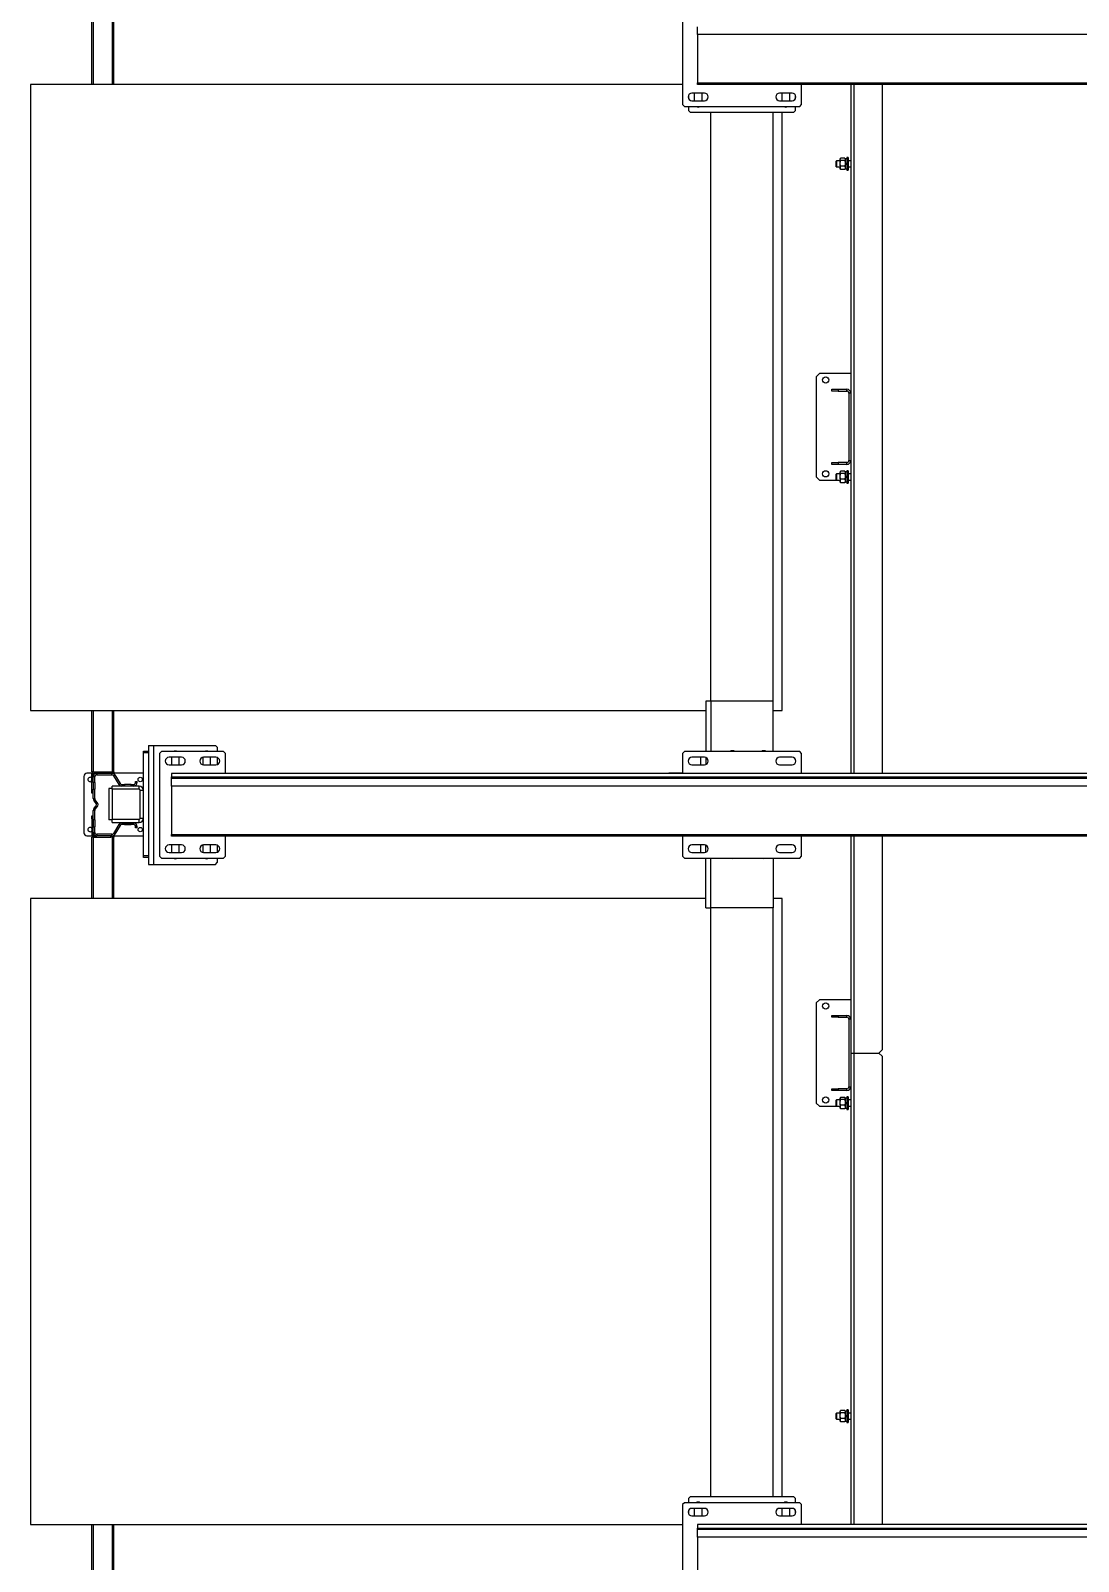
# Model space of a CAD drawing. Header units: millimetres. Extents: x 6622 to 532820, y 3370 to 359312.
# Drawn here: x 461300 to 462973, y 300081 to 302526 of the extents above; entities that cross this region are included whole.
import ezdxf

# ---------------------------------------------------------------- set-up
doc = ezdxf.new("R2010")
doc.units = ezdxf.units.MM

# ---------------------------------------------------------------- blocks, each defined once
blk = doc.blocks.new('A$C6F3A12F4')
at = {"color": 2, "linetype": 'Continuous', "lineweight": 25}
for p, q in [((13285.7, 3475), (13285.7, 225)), ((13291.1, 225), (13291.1, 3475)), ((13293.7, 3475), (13293.7, 225)), ((13305.7, 3475), (13305.7, 225)), ((13383.1, 225), (13383.1, 3475)), ((13385.7, 3475), (13385.7, 225)), ((12105.2, 2635), (12105.2, 1065)), ((12182.6, 1065), (12182.6, 2635)), ((12185.2, 2635), (12185.2, 1065)), ((14485.2, 2635), (14485.2, 1065)), ((14490.6, 1065), (14490.6, 2635)), ((14493.2, 2635), (14493.2, 1065)), ((14505.2, 2635), (14505.2, 1065)), ((12185.2, 1359.5), (13285.7, 1359.5)), ((13385.7, 1359.5), (13727, 1359.5)), ((13732, 1354.5), (13727, 1359.5)), ((13737, 1359.5), (13732, 1354.5)), ((13732, 1314.5), (13732, 1354.5)), ((13737, 1359.5), (14485.2, 1359.5)), ((12185.2, 1314.5), (13285.7, 1314.5)), ((12185.2, 1309.5), (12678, 1309.5)), ((12302, 1305.5), (12302, 1303.5)), ((12302, 1305.5), (12322, 1305.5)), ((12302, 1303.5), (12322, 1303.5)), ((12302.8, 1300), (12302.8, 1293.4)), ((12304.4, 1300.9), (12303.3, 1300.3)), ((12303.9, 1303.5), (12303.9, 1300.9)), ((12312, 1300.9), (12303.9, 1300.9)), ((12306.4, 1300), (12306.4, 1293.4)), ((12307, 1309.5), (12307, 1305.5)), ((12312, 1300.9), (12313.5, 1300.9)), ((12320, 1300.9), (12313.5, 1300.9)), ((12315.5, 1300), (12315.5, 1293.4)), ((12317, 1305.5), (12317, 1309.5)), ((12320.7, 1300.3), (12319.6, 1300.9)), ((12320, 1300.9), (12320, 1303.5)), ((12321.2, 1300), (12321.2, 1293.4)), ((12322, 1303.5), (12322, 1305.5)), ((12647, 1309.5), (12647, 1259.5)), ((12675, 1303.5), (12672, 1303.5)), ((12672, 1289.5), (12672, 1303.5)), ((12675, 1289.5), (12675, 1303.5)), ((12678, 1309.5), (12678, 1306.5)), ((12678, 1309.5), (12786, 1309.5)), ((12678, 1306.5), (12786, 1306.5)), ((12786, 1309.5), (13285.7, 1309.5)), ((12786, 1306.5), (12786, 1309.5)), ((12792, 1303.5), (12789, 1303.5)), ((12789, 1303.5), (12789, 1289.5)), ((12792, 1303.5), (12792, 1289.5)), ((12802, 1305.5), (12802, 1303.5)), ((12802, 1305.5), (12822, 1305.5)), ((12802, 1303.5), (12822, 1303.5)), ((12802.8, 1300), (12802.8, 1293.4)), ((12804.4, 1300.9), (12803.3, 1300.3)), ((12803.9, 1303.5), (12803.9, 1300.9)), ((12812, 1300.9), (12803.9, 1300.9)), ((12806.4, 1300), (12806.4, 1293.4)), ((12807, 1309.5), (12807, 1305.5)), ((12812, 1300.9), (12813.5, 1300.9)), ((12820, 1300.9), (12813.5, 1300.9)), ((12815.5, 1300), (12815.5, 1293.4)), ((12817, 1305.5), (12817, 1309.5)), ((12820.7, 1300.3), (12819.6, 1300.9)), ((12820, 1300.9), (12820, 1303.5)), ((12821.2, 1300), (12821.2, 1293.4)), ((12822, 1303.5), (12822, 1305.5)), ((13385.7, 1314.5), (14485.2, 1314.5)), ((13385.7, 1309.5), (13678, 1309.5)), ((13647, 1309.5), (13647, 1259.5)), ((13675, 1303.5), (13672, 1303.5)), ((13672, 1289.5), (13672, 1303.5)), ((13675, 1289.5), (13675, 1303.5)), ((13678, 1309.5), (13678, 1306.5)), ((13678, 1309.5), (13786, 1309.5)), ((13678, 1306.5), (13786, 1306.5)), ((13732, 1309.5), (13732, 1314.5)), ((13786, 1309.5), (14485.2, 1309.5)), ((13786, 1306.5), (13786, 1309.5)), ((13792, 1303.5), (13789, 1303.5)), ((13789, 1303.5), (13789, 1289.5)), ((13792, 1303.5), (13792, 1289.5)), ((13802, 1305.5), (13802, 1303.5)), ((13802, 1305.5), (13822, 1305.5)), ((13802, 1303.5), (13822, 1303.5)), ((13802.8, 1300), (13802.8, 1293.4)), ((13804.4, 1300.9), (13803.3, 1300.3)), ((13803.9, 1303.5), (13803.9, 1300.9)), ((13812, 1300.9), (13803.9, 1300.9)), ((13806.4, 1300), (13806.4, 1293.4)), ((13807, 1309.5), (13807, 1305.5)), ((13812, 1300.9), (13813.5, 1300.9)), ((13820, 1300.9), (13813.5, 1300.9)), ((13815.5, 1300), (13815.5, 1293.4)), ((13817, 1305.5), (13817, 1309.5)), ((13820.7, 1300.3), (13819.6, 1300.9)), ((13820, 1300.9), (13820, 1303.5)), ((13821.2, 1300), (13821.2, 1293.4)), ((13822, 1303.5), (13822, 1305.5)), ((14302, 1305.5), (14302, 1303.5)), ((14302, 1305.5), (14322, 1305.5)), ((14302, 1303.5), (14322, 1303.5)), ((14302.8, 1300), (14302.8, 1293.4)), ((14304.4, 1300.9), (14303.3, 1300.3)), ((14303.9, 1303.5), (14303.9, 1300.9)), ((14312, 1300.9), (14303.9, 1300.9)), ((14306.4, 1300), (14306.4, 1293.4)), ((14307, 1309.5), (14307, 1305.5)), ((14312, 1300.9), (14313.5, 1300.9)), ((14320, 1300.9), (14313.5, 1300.9)), ((14315.5, 1300), (14315.5, 1293.4)), ((14317, 1305.5), (14317, 1309.5)), ((14320.7, 1300.3), (14319.6, 1300.9)), ((14320, 1300.9), (14320, 1303.5)), ((14321.2, 1300), (14321.2, 1293.4)), ((14322, 1303.5), (14322, 1305.5)), ((12303.3, 1293.1), (12304.4, 1292.5)), ((12314.9, 1292.5), (12304.4, 1292.5)), ((12307, 1292.5), (12307, 1287)), ((12307, 1287), (12307.5, 1286.5)), ((12307, 1287), (12317, 1287)), ((12316.5, 1286.5), (12307.5, 1286.5)), ((12314.9, 1292.5), (12319.6, 1292.5)), ((12316.5, 1286.5), (12317, 1287)), ((12317, 1287), (12317, 1292.5)), ((12319.6, 1292.5), (12320.7, 1293.1)), ((12672, 1289.5), (12675, 1289.5)), ((12672, 1279.5), (12672, 1289.5)), ((12675, 1279.5), (12672, 1279.5)), ((12675, 1289.5), (12675, 1279.5)), ((12789, 1289.5), (12792, 1289.5)), ((12789, 1279.5), (12789, 1289.5)), ((12792, 1279.5), (12789, 1279.5)), ((12792, 1289.5), (12792, 1279.5)), ((12803.3, 1293.1), (12804.4, 1292.5)), ((12814.9, 1292.5), (12804.4, 1292.5)), ((12807, 1292.5), (12807, 1287)), ((12807, 1287), (12807.5, 1286.5)), ((12807, 1287), (12817, 1287)), ((12816.5, 1286.5), (12807.5, 1286.5)), ((12814.9, 1292.5), (12819.6, 1292.5)), ((12816.5, 1286.5), (12817, 1287)), ((12817, 1287), (12817, 1292.5)), ((12817, 1259.5), (12817, 1287)), ((12819.6, 1292.5), (12820.7, 1293.1)), ((13672, 1289.5), (13675, 1289.5)), ((13672, 1279.5), (13672, 1289.5)), ((13675, 1279.5), (13672, 1279.5)), ((13675, 1289.5), (13675, 1279.5)), ((13789, 1289.5), (13792, 1289.5)), ((13789, 1279.5), (13789, 1289.5)), ((13792, 1279.5), (13789, 1279.5)), ((13792, 1289.5), (13792, 1279.5)), ((13803.3, 1293.1), (13804.4, 1292.5)), ((13814.9, 1292.5), (13804.4, 1292.5)), ((13807, 1292.5), (13807, 1287)), ((13807, 1287), (13807.5, 1286.5)), ((13807, 1287), (13817, 1287)), ((13816.5, 1286.5), (13807.5, 1286.5)), ((13814.9, 1292.5), (13819.6, 1292.5)), ((13816.5, 1286.5), (13817, 1287)), ((13817, 1287), (13817, 1292.5)), ((13817, 1259.5), (13817, 1287)), ((13819.6, 1292.5), (13820.7, 1293.1)), ((14303.3, 1293.1), (14304.4, 1292.5)), ((14314.9, 1292.5), (14304.4, 1292.5)), ((14307, 1292.5), (14307, 1287)), ((14307, 1287), (14307.5, 1286.5)), ((14307, 1287), (14317, 1287)), ((14316.5, 1286.5), (14307.5, 1286.5)), ((14314.9, 1292.5), (14319.6, 1292.5)), ((14316.5, 1286.5), (14317, 1287)), ((14317, 1287), (14317, 1292.5)), ((14319.6, 1292.5), (14320.7, 1293.1)), ((12647, 1259.5), (12652, 1254.5)), ((12652, 1254.5), (12812, 1254.5)), ((12812, 1254.5), (12817, 1259.5)), ((13647, 1259.5), (13652, 1254.5)), ((13652, 1254.5), (13812, 1254.5)), ((13812, 1254.5), (13817, 1259.5)), ((12217.2, 1231), (12185.2, 1231)), ((12220.2, 1228), (12217.2, 1231)), ((12220.2, 1044), (12220.2, 1228)), ((13253.7, 1231), (13250.7, 1228)), ((13250.7, 1228), (13250.7, 1044)), ((13285.7, 1231), (13253.7, 1231)), ((13417.7, 1231), (13385.7, 1231)), ((13420.7, 1228), (13417.7, 1231)), ((13420.7, 1044), (13420.7, 1228)), ((14453.2, 1231), (14450.2, 1228)), ((14450.2, 1228), (14450.2, 1044)), ((14485.2, 1231), (14453.2, 1231)), ((12199.2, 1216), (12199.2, 1196)), ((12199.2, 1211.9), (12211.2, 1211.9)), ((12211.2, 1200), (12199.2, 1200)), ((12211.2, 1199.9), (12199.2, 1199.9)), ((12201.7, 1220.9), (12208.7, 1220.9)), ((12211.2, 1196), (12211.2, 1216)), ((12220.2, 1220.9), (12227.2, 1220.9)), ((12230.2, 1217.9), (12227.2, 1220.9)), ((12230.2, 1217.9), (12230.2, 1053.9)), ((13185.2, 1200), (12230.2, 1200)), ((13185.2, 1185.9), (13185.2, 1200)), ((13259.7, 1216), (13259.7, 1196)), ((13271.7, 1196), (13271.7, 1216)), ((13399.7, 1216), (13399.7, 1196)), ((13411.7, 1196), (13411.7, 1216)), ((13485.2, 1200), (13485.2, 1185.9)), ((14440.2, 1200), (13485.2, 1200)), ((14443.2, 1220.9), (14440.2, 1217.9)), ((14440.2, 1053.9), (14440.2, 1217.9)), ((14443.2, 1220.9), (14450.2, 1220.9)), ((14459.2, 1216), (14459.2, 1196)), ((14459.2, 1211.9), (14471.2, 1211.9)), ((14471.2, 1200), (14459.2, 1200)), ((14471.2, 1199.9), (14459.2, 1199.9)), ((14461.7, 1220.9), (14468.7, 1220.9)), ((14471.2, 1196), (14471.2, 1216)), ((13170.2, 1185.9), (12230.2, 1185.9)), ((13170.2, 1185.9), (13170.2, 1085.9)), ((13250.7, 1185.9), (13170.2, 1185.9)), ((13420.7, 1185.9), (13500.2, 1185.9)), ((13500.2, 1185.9), (13500.2, 1085.9)), ((14440.2, 1185.9), (13500.2, 1185.9)), ((12199.2, 1076), (12199.2, 1056)), ((12211.2, 1056), (12211.2, 1076)), ((13170.2, 1085.9), (12230.2, 1085.9)), ((13170.2, 1085.9), (13250.7, 1085.9)), ((13170.2, 1085.9), (13170.2, 1077.9)), ((13170.2, 1077.9), (13250.7, 1077.9)), ((13185.2, 0), (13185.2, 1077.9)), ((13249.7, 1069.9), (13249.7, 1077.9)), ((13259.7, 1076), (13259.7, 1056)), ((13260, 1077.9), (13271.4, 1077.9)), ((13271.7, 1056), (13271.7, 1076)), ((13399.7, 1076), (13399.7, 1056)), ((13411.4, 1077.9), (13400, 1077.9)), ((13411.7, 1056), (13411.7, 1076)), ((13500.2, 1085.9), (13420.7, 1085.9)), ((13500.2, 1077.9), (13420.7, 1077.9)), ((13485.2, 1077.9), (13485.2, 0)), ((13500.2, 1077.9), (13500.2, 1085.9)), ((14440.2, 1085.9), (13500.2, 1085.9)), ((14459.2, 1076), (14459.2, 1056)), ((14471.2, 1056), (14471.2, 1076)), ((12105.2, 1065), (12093.2, 1065)), ((12105.2, 1065), (12182.6, 1065)), ((12185.2, 1065), (12182.6, 1065)), ((12199.2, 1071.9), (12211.2, 1071.9)), ((12211.2, 1059.9), (12199.2, 1059.9)), ((12227.2, 1050.9), (12230.2, 1053.9)), ((13250.7, 1069.9), (13249.7, 1069.9)), ((13271.7, 1069.9), (13259.7, 1069.9)), ((13411.7, 1069.9), (13399.7, 1069.9)), ((14440.2, 1053.9), (14443.2, 1050.9)), ((14459.2, 1071.9), (14471.2, 1071.9)), ((14471.2, 1059.9), (14459.2, 1059.9)), ((14485.2, 1065), (14490.6, 1065)), ((14493.2, 1065), (14490.6, 1065)), ((14505.2, 1065), (14493.2, 1065)), ((14505.2, 1065), (14582.6, 1065)), ((12053.2, 1041), (12217.2, 1041)), ((12185.2, 1041), (12185.2, 0)), ((12208.4, 1050.9), (12202, 1050.9)), ((12217.2, 1041), (12220.2, 1044)), ((12227.2, 1050.9), (12220.2, 1050.9)), ((13250.7, 1044), (13253.7, 1041)), ((13253.7, 1041), (13285.7, 1041)), ((13285.2, 1041), (13285.2, 1020)), ((13385.7, 1041), (13417.7, 1041)), ((13417.7, 1041), (13420.7, 1044)), ((14450.2, 1050.9), (14443.2, 1050.9)), ((14450.2, 1044), (14453.2, 1041)), ((14453.2, 1041), (14617.2, 1041)), ((14468.4, 1050.9), (14462, 1050.9)), ((14485.2, 0), (14485.2, 1041)), ((13243.7, 298.1), (13240.7, 295.1)), ((13240.7, 196.1), (13240.7, 295.1)), ((13243.7, 298.1), (13250.7, 298.1)), ((13253.7, 311), (13250.7, 308)), ((13250.7, 308), (13250.7, 209)), ((13285.7, 311), (13253.7, 311)), ((13259.7, 296), (13259.7, 276)), ((13260.1, 298.1), (13271.3, 298.1)), ((13271.7, 276), (13271.7, 296)), ((13417.7, 311), (13385.7, 311)), ((13399.7, 296), (13399.7, 276)), ((13400.1, 298.1), (13411.3, 298.1)), ((13411.7, 276), (13411.7, 296)), ((13420.7, 308), (13417.7, 311)), ((13420.7, 209), (13420.7, 308)), ((13420.7, 298.1), (13427.7, 298.1)), ((13430.7, 295.1), (13427.7, 298.1)), ((13430.7, 196.1), (13430.7, 295.1)), ((13271.7, 287.1), (13259.7, 287.1)), ((13259.8, 275.1), (13271.6, 275.1)), ((13411.7, 287.1), (13399.7, 287.1)), ((13399.8, 275.1), (13411.6, 275.1)), ((13259.7, 241), (13259.7, 221)), ((13271.7, 237.1), (13259.7, 237.1)), ((13259.7, 225.1), (13271.7, 225.1)), ((13271.7, 221), (13271.7, 241)), ((13285.7, 225), (13291.1, 225)), ((13293.7, 225), (13291.1, 225)), ((13305.7, 225), (13293.7, 225)), ((13305.7, 225), (13383.1, 225)), ((13385.7, 225), (13383.1, 225)), ((13399.7, 241), (13399.7, 221)), ((13411.7, 237.1), (13399.7, 237.1)), ((13399.7, 225.1), (13411.7, 225.1)), ((13411.7, 221), (13411.7, 241)), ((13240.7, 188.1), (13240.7, 196.1)), ((13240.7, 196.1), (13430.7, 196.1)), ((13250.7, 209), (13253.7, 206)), ((13253.7, 206), (13417.7, 206)), ((13417.7, 206), (13420.7, 209)), ((13430.7, 188.1), (13430.7, 196.1)), ((13240.7, 188.1), (13430.7, 188.1)), ((13249.7, 180.1), (13249.7, 188.1)), ((13252.7, 180.1), (13249.7, 180.1)), ((13252.7, 188.1), (13252.7, 180.1)), ((13416.7, 180.1), (13252.7, 180.1)), ((13285.2, 180), (13285.2, 133)), ((13310.7, 173.1), (13305.7, 173.1)), ((13305.7, 173.1), (13305.7, 130.1)), ((13310.7, 173.1), (13310.7, 130.1)), ((13312.7, 180.1), (13312.7, 175.1)), ((13356.7, 175.1), (13312.7, 175.1)), ((13356.7, 175.1), (13356.7, 180.1)), ((13363.7, 173.1), (13358.7, 173.1)), ((13358.7, 130.1), (13358.7, 173.1)), ((13363.7, 130.1), (13363.7, 173.1)), ((13385.2, 133), (13385.2, 180)), ((13416.7, 180.1), (13416.7, 188.1)), ((13419.7, 180.1), (13416.7, 180.1)), ((13419.7, 188.1), (13419.7, 180.1)), ((13298.2, 167.5), (13298.2, 170)), ((13300.2, 170), (13298.2, 170)), ((13300.2, 167.5), (13298.2, 167.5)), ((13300.2, 167.5), (13300.2, 170)), ((13305.7, 164.5), (13303.2, 164.5)), ((13303.2, 160.5), (13303.2, 164.5)), ((13305.7, 160.5), (13303.2, 160.5)), ((13303.2, 160.5), (13303.2, 149.7)), ((13303.2, 145.7), (13303.2, 149.7)), ((13303.2, 149.7), (13305.7, 149.7)), ((13364.7, 164.5), (13364.7, 160.5)), ((13367.2, 164.5), (13364.7, 164.5)), ((13367.2, 160.5), (13364.7, 160.5)), ((13364.7, 149.7), (13364.7, 160.5)), ((13364.7, 149.7), (13367.2, 149.7)), ((13364.7, 149.7), (13364.7, 145.7)), ((13367.2, 164.5), (13367.2, 160.5)), ((13367.2, 149.7), (13367.2, 160.5)), ((13367.2, 149.7), (13367.2, 145.7)), ((13370.2, 170), (13370.2, 167.5)), ((13372.2, 170), (13370.2, 170)), ((13372.2, 167.5), (13370.2, 167.5)), ((13372.2, 170), (13372.2, 167.5)), ((12185.2, 133), (12085.2, 133)), ((12185.2, 130.5), (12085.2, 130.5)), ((13283.2, 133), (13185.2, 133)), ((13283.2, 130.5), (13185.2, 130.5)), ((13283.2, 133), (13285.2, 133)), ((13283.2, 128), (13283.2, 133)), ((13283.2, 101), (13283.2, 128)), ((13285.2, 128), (13283.2, 128)), ((13285.2, 133), (13285.2, 129.9)), ((13287.7, 129.9), (13285.2, 129.9)), ((13285.2, 105.5), (13285.2, 129.9)), ((13287.7, 105.5), (13287.7, 129.9)), ((13287.8, 134.6), (13301.8, 143.1)), ((13287.8, 134.6), (13289.1, 132.5)), ((13289.1, 132.5), (13303.1, 141)), ((13303.1, 141), (13301.8, 143.1)), ((13303.2, 145.7), (13305.7, 145.7)), ((13310.7, 130.1), (13305.7, 130.1)), ((13309.7, 130.1), (13359.7, 130.1)), ((13309.7, 130.1), (13309.7, 125.1)), ((13309.7, 125.1), (13359.7, 125.1)), ((13363.7, 130.1), (13358.7, 130.1)), ((13359.7, 130.1), (13359.7, 125.1)), ((13364.7, 145.7), (13367.2, 145.7)), ((13368.6, 143.1), (13367.3, 141)), ((13367.3, 141), (13381.3, 132.5)), ((13368.6, 143.1), (13382.6, 134.6)), ((13381.3, 132.5), (13382.6, 134.6)), ((13385.2, 129.9), (13382.7, 129.9)), ((13382.7, 129.9), (13382.7, 105.5)), ((13385.2, 133), (13387.2, 133)), ((13385.2, 129.9), (13385.2, 133)), ((13385.2, 129.9), (13385.2, 105.5)), ((13387.2, 128), (13385.2, 128)), ((13387.2, 133), (13387.2, 128)), ((13485.2, 133), (13387.2, 133)), ((13485.2, 130.5), (13387.2, 130.5)), ((13387.2, 101), (13387.2, 128)), ((14585.2, 133), (14485.2, 133)), ((14585.2, 130.5), (14485.2, 130.5)), ((12185.2, 100.5), (12085.2, 100.5)), ((12185.2, 98), (12085.2, 98)), ((13283.2, 100.5), (13185.2, 100.5)), ((13283.2, 98), (13185.2, 98)), ((13283.2, 101), (13285.2, 101)), ((13283.2, 101), (13283.2, 100.5)), ((13283.2, 100.5), (13283.2, 98)), ((13285.2, 101), (13285.2, 105.5)), ((13285.2, 105.5), (13287.7, 105.5)), ((13285.2, 98.2), (13285.2, 90)), ((13286.2, 100), (13286.2, 98)), ((13290.7, 100), (13286.2, 100)), ((13312.2, 98), (13286.2, 98)), ((13290.7, 102.5), (13290.7, 100)), ((13299.8, 102.5), (13290.7, 102.5)), ((13299.8, 100), (13290.7, 100)), ((13299.8, 102.5), (13310.6, 102.5)), ((13299.8, 102.5), (13299.8, 100)), ((13299.8, 100), (13310.6, 100)), ((13325.8, 102.5), (13310.6, 102.5)), ((13310.6, 100), (13310.6, 102.5)), ((13325.8, 100), (13310.6, 100)), ((13312.2, 98), (13312.2, 100)), ((13317.2, 98), (13312.2, 98)), ((13317.2, 100), (13317.2, 98)), ((13325.8, 100), (13325.8, 102.5)), ((13331.8, 106.5), (13327.6, 103.2)), ((13327.6, 103.2), (13329.2, 101.2)), ((13333.3, 104.5), (13329.2, 101.2)), ((13333.3, 104.5), (13331.8, 106.5)), ((13338.6, 106.5), (13337.1, 104.5)), ((13341.2, 101.2), (13337.1, 104.5)), ((13342.8, 103.2), (13338.6, 106.5)), ((13341.2, 101.2), (13342.8, 103.2)), ((13344.6, 102.5), (13344.6, 100)), ((13359.8, 102.5), (13344.6, 102.5)), ((13359.8, 100), (13344.6, 100)), ((13353.2, 98), (13353.2, 100)), ((13358.2, 98), (13353.2, 98)), ((13358.2, 100), (13358.2, 98)), ((13358.2, 98), (13384.2, 98)), ((13359.8, 102.5), (13359.8, 100)), ((13359.8, 102.5), (13370.6, 102.5)), ((13359.8, 100), (13370.6, 100)), ((13379.7, 102.5), (13370.6, 102.5)), ((13370.6, 100), (13370.6, 102.5)), ((13379.7, 100), (13370.6, 100)), ((13379.7, 100), (13379.7, 102.5)), ((13379.7, 100), (13384.2, 100)), ((13382.7, 105.5), (13385.2, 105.5)), ((13384.2, 98), (13384.2, 100)), ((13385.2, 101), (13385.2, 105.5)), ((13385.2, 101), (13387.2, 101)), ((13385.2, 90), (13385.2, 98.2)), ((13387.2, 101), (13387.2, 100.5)), ((13387.2, 100.5), (13387.2, 98)), ((13485.2, 100.5), (13387.2, 100.5)), ((13485.2, 98), (13387.2, 98)), ((14585.2, 100.5), (14485.2, 100.5)), ((14585.2, 98), (14485.2, 98)), ((13290.2, 85), (13380.2, 85)), ((12185.2, 0), (13185.2, 0)), ((13485.2, 0), (14485.2, 0))]:
    blk.add_line(p, q, dxfattribs=at)
at = {"color": 2, "linetype": 'Continuous', "lineweight": 25, "flags": 128}
for points in [[(12312, 1300.9), (12311.5, 1301.8), (12311, 1302.6), (12310.5, 1303.5)], [(12312, 1303.5), (12312.5, 1302.6), (12313, 1301.8), (12313.5, 1300.9)], [(12812, 1300.9), (12811.5, 1301.8), (12811, 1302.6), (12810.5, 1303.5)], [(12812, 1303.5), (12812.5, 1302.6), (12813, 1301.8), (12813.5, 1300.9)], [(13812, 1300.9), (13811.5, 1301.8), (13811, 1302.6), (13810.5, 1303.5)], [(13812, 1303.5), (13812.5, 1302.6), (13813, 1301.8), (13813.5, 1300.9)], [(14312, 1300.9), (14311.5, 1301.8), (14311, 1302.6), (14310.5, 1303.5)], [(14312, 1303.5), (14312.5, 1302.6), (14313, 1301.8), (14313.5, 1300.9)]]:
    blk.add_lwpolyline(points, dxfattribs=at)
at = {"color": 2, "linetype": 'Continuous', "lineweight": 25}
for centre, radius in [((12657, 1269.5), 5), ((12807, 1269.5), 5), ((13657, 1269.5), 5), ((13807, 1269.5), 5), ((13295.2, 175), 3.5), ((13375.2, 175), 3.5)]:
    blk.add_circle(centre, radius, dxfattribs=at)
for centre, radius, start, end in [((12678, 1303.5), 6, 90, 180), ((12678, 1303.5), 3, 90, 180), ((12786, 1303.5), 6, 0, 90), ((12786, 1303.5), 3, 0, 90), ((13678, 1303.5), 6, 90, 180), ((13678, 1303.5), 3, 90, 180), ((13786, 1303.5), 6, 0, 90), ((13786, 1303.5), 3, 0, 90), ((12205.2, 1216), 6, 0, 180), ((12215.2, 1205.9), 6, 326.4427, 33.5573), ((13265.7, 1216), 6, 0, 180), ((13405.7, 1216), 6, 0, 180), ((14455.2, 1205.9), 6, 146.4427, 213.5573), ((14465.2, 1216), 6, 0, 180), ((12205.2, 1196), 6, 180, 0), ((13255.2, 1170.9), 6, 138.5904, 221.4096), ((13265.7, 1196), 6, 180, 0), ((13405.7, 1196), 6, 180, 0), ((14465.2, 1196), 6, 180, 0), ((13415.2, 1170.9), 6, 336.4435, 23.5565), ((13255.2, 1120.9), 6, 138.5904, 221.4096), ((13415.2, 1120.9), 6, 336.4435, 23.5565), ((12205.2, 1076), 6, 0, 180), ((13265.7, 1076), 6, 0, 180), ((13405.7, 1076), 6, 0, 180), ((14465.2, 1076), 6, 0, 180), ((12205.2, 1056), 6, 180, 0), ((12215.2, 1065.9), 6, 326.4427, 33.5573), ((13265.7, 1056), 6, 180, 0), ((13405.7, 1056), 6, 180, 0), ((14455.2, 1065.9), 6, 146.4427, 213.5573), ((14465.2, 1056), 6, 180, 0), ((13290.2, 1020), 5, 180, 205.8419), ((13265.7, 296), 6, 0, 180), ((13405.7, 296), 6, 0, 180), ((13255.7, 281.1), 6, 146.4427, 213.5573), ((13265.7, 276), 6, 180, 0), ((13405.7, 276), 6, 180, 0), ((13415.7, 281.1), 6, 326.4427, 33.5573), ((13265.7, 241), 6, 0, 180), ((13405.7, 241), 6, 0, 180), ((13255.7, 231.1), 6, 146.4427, 213.5573), ((13265.7, 221), 6, 180, 0), ((13405.7, 221), 6, 180, 0), ((13415.7, 231.1), 6, 326.4427, 33.5573), ((13312.7, 173.1), 7, 90, 180), ((13312.7, 173.1), 2, 90, 180), ((13356.7, 173.1), 7, 0, 90), ((13356.7, 173.1), 2, 0, 90), ((13300.2, 164.5), 5.5, 0, 90), ((13300.2, 164.5), 3, 0, 90), ((13370.2, 164.5), 5.5, 90, 180), ((13370.2, 164.5), 3, 90, 180), ((13290.7, 129.9), 5.5, 121.4296, 180), ((13290.7, 129.9), 3, 121.4296, 180), ((13300.2, 145.7), 3, 301.4296, 0), ((13300.2, 145.7), 5.5, 301.4296, 0), ((13370.2, 145.7), 5.5, 180, 238.5704), ((13370.2, 145.7), 3, 180, 238.5704), ((13379.7, 129.9), 3, 0, 58.5704), ((13379.7, 129.9), 5.5, 0, 58.5704), ((13286.2, 101), 3, 180, 270), ((13290.7, 105.5), 5.5, 180, 270), ((13286.2, 101), 1, 180, 270), ((13290.7, 105.5), 3, 180, 270), ((13295.2, 95), 3.5, 121.0027, 0), ((13295.2, 95), 3.5, 0, 58.9973), ((13325.8, 105.5), 3, 270, 308.6598), ((13325.8, 105.5), 5.5, 270, 308.6598), ((13335.2, 102.2), 5.5, 51.3402, 128.6598), ((13335.2, 102.2), 3, 51.3402, 128.6598), ((13344.6, 105.5), 5.5, 231.3402, 270), ((13344.6, 105.5), 3, 231.3402, 270), ((13375.2, 95), 3.5, 121.0027, 0), ((13375.2, 95), 3.5, 0, 58.9973), ((13379.7, 105.5), 3, 270, 0), ((13379.7, 105.5), 5.5, 270, 0), ((13384.2, 101), 3, 270, 0), ((13384.2, 101), 1, 270, 0), ((13290.2, 90), 5, 180, 270), ((13380.2, 90), 5, 270, 0)]:
    blk.add_arc(centre, radius, start, end, dxfattribs=at)
for points, knots in [([(12302.8, 1300), (12303.3, 1300.2), (12304, 1300.7), (12305, 1300.7), (12305.8, 1300.4), (12306.2, 1300.1), (12306.4, 1300)], [0, 0, 0, 0, 0.363588, 0.612802, 0.868735, 1, 1, 1, 1]), ([(12306.4, 1300), (12307.2, 1300.2), (12308.8, 1300.6), (12311.2, 1300.7), (12313.4, 1300.5), (12314.8, 1300.2), (12315.5, 1300)], [0, 0, 0, 0, 0.264595, 0.534955, 0.765295, 1, 1, 1, 1]), ([(12315.5, 1300), (12316, 1300.2), (12317, 1300.6), (12318.5, 1300.7), (12319.9, 1300.5), (12320.7, 1300.2), (12321.2, 1300)], [0, 0, 0, 0, 0.264602, 0.534923, 0.765382, 1, 1, 1, 1]), ([(12321.2, 1300), (12321, 1300.1), (12320.8, 1300.2), (12320.7, 1300.3), (12320.7, 1300.3)], [0, 0, 0, 0, 0.908521, 1, 1, 1, 1]), ([(12802.8, 1300), (12803.3, 1300.2), (12804, 1300.7), (12805, 1300.7), (12805.8, 1300.4), (12806.2, 1300.1), (12806.4, 1300)], [0, 0, 0, 0, 0.363588, 0.612802, 0.868735, 1, 1, 1, 1]), ([(12806.4, 1300), (12807.2, 1300.2), (12808.8, 1300.6), (12811.2, 1300.7), (12813.4, 1300.5), (12814.8, 1300.2), (12815.5, 1300)], [0, 0, 0, 0, 0.264595, 0.534955, 0.765295, 1, 1, 1, 1]), ([(12815.5, 1300), (12816, 1300.2), (12817, 1300.6), (12818.5, 1300.7), (12819.9, 1300.5), (12820.7, 1300.2), (12821.2, 1300)], [0, 0, 0, 0, 0.264602, 0.534923, 0.765382, 1, 1, 1, 1]), ([(12821.2, 1300), (12821, 1300.1), (12820.8, 1300.2), (12820.7, 1300.3), (12820.7, 1300.3)], [0, 0, 0, 0, 0.908521, 1, 1, 1, 1]), ([(13802.8, 1300), (13803.3, 1300.2), (13804, 1300.7), (13805, 1300.7), (13805.8, 1300.4), (13806.2, 1300.1), (13806.4, 1300)], [0, 0, 0, 0, 0.363588, 0.612802, 0.868735, 1, 1, 1, 1]), ([(13806.4, 1300), (13807.2, 1300.2), (13808.8, 1300.6), (13811.2, 1300.7), (13813.4, 1300.5), (13814.8, 1300.2), (13815.5, 1300)], [0, 0, 0, 0, 0.264595, 0.534955, 0.765295, 1, 1, 1, 1]), ([(13815.5, 1300), (13816, 1300.2), (13817, 1300.6), (13818.5, 1300.7), (13819.9, 1300.5), (13820.7, 1300.2), (13821.2, 1300)], [0, 0, 0, 0, 0.264602, 0.534923, 0.765382, 1, 1, 1, 1]), ([(13821.2, 1300), (13821, 1300.1), (13820.8, 1300.2), (13820.7, 1300.3), (13820.7, 1300.3)], [0, 0, 0, 0, 0.908521, 1, 1, 1, 1]), ([(14302.8, 1300), (14303.3, 1300.2), (14304, 1300.7), (14305, 1300.7), (14305.8, 1300.4), (14306.2, 1300.1), (14306.4, 1300)], [0, 0, 0, 0, 0.363588, 0.612802, 0.868735, 1, 1, 1, 1]), ([(14306.4, 1300), (14307.2, 1300.2), (14308.8, 1300.6), (14311.2, 1300.7), (14313.4, 1300.5), (14314.8, 1300.2), (14315.5, 1300)], [0, 0, 0, 0, 0.264595, 0.534955, 0.765295, 1, 1, 1, 1]), ([(14315.5, 1300), (14316, 1300.2), (14317, 1300.6), (14318.5, 1300.7), (14319.9, 1300.5), (14320.7, 1300.2), (14321.2, 1300)], [0, 0, 0, 0, 0.264602, 0.534923, 0.765382, 1, 1, 1, 1]), ([(14321.2, 1300), (14321, 1300.1), (14320.8, 1300.2), (14320.7, 1300.3), (14320.7, 1300.3)], [0, 0, 0, 0, 0.908521, 1, 1, 1, 1]), ([(12306.4, 1293.4), (12306.2, 1293.3), (12305.8, 1293), (12305, 1292.7), (12304, 1292.7), (12303.3, 1293.2), (12302.8, 1293.4)], [0, 0, 0, 0, 0.131264, 0.380789, 0.636411, 1, 1, 1, 1]), ([(12315.5, 1293.4), (12314.7, 1293.2), (12313.1, 1292.8), (12310.7, 1292.7), (12308.5, 1292.9), (12307.1, 1293.2), (12306.4, 1293.4)], [0, 0, 0, 0, 0.264595, 0.534955, 0.765296, 1, 1, 1, 1]), ([(12321.2, 1293.4), (12320.7, 1293.2), (12319.7, 1292.8), (12318.2, 1292.7), (12316.8, 1292.9), (12316, 1293.2), (12315.5, 1293.4)], [0, 0, 0, 0, 0.264602, 0.534923, 0.765382, 1, 1, 1, 1]), ([(12320.7, 1293.1), (12320.7, 1293.1), (12320.8, 1293.2), (12321, 1293.3), (12321.2, 1293.4)], [0, 0, 0, 0, 0.091438, 1, 1, 1, 1]), ([(12806.4, 1293.4), (12806.2, 1293.3), (12805.8, 1293), (12805, 1292.7), (12804, 1292.7), (12803.3, 1293.2), (12802.8, 1293.4)], [0, 0, 0, 0, 0.131264, 0.380789, 0.636411, 1, 1, 1, 1]), ([(12815.5, 1293.4), (12814.7, 1293.2), (12813.1, 1292.8), (12810.7, 1292.7), (12808.5, 1292.9), (12807.1, 1293.2), (12806.4, 1293.4)], [0, 0, 0, 0, 0.264595, 0.534955, 0.765296, 1, 1, 1, 1]), ([(12821.2, 1293.4), (12820.7, 1293.2), (12819.7, 1292.8), (12818.2, 1292.7), (12816.8, 1292.9), (12816, 1293.2), (12815.5, 1293.4)], [0, 0, 0, 0, 0.264602, 0.534923, 0.765382, 1, 1, 1, 1]), ([(12820.7, 1293.1), (12820.7, 1293.1), (12820.8, 1293.2), (12821, 1293.3), (12821.2, 1293.4)], [0, 0, 0, 0, 0.091438, 1, 1, 1, 1]), ([(13806.4, 1293.4), (13806.2, 1293.3), (13805.8, 1293), (13805, 1292.7), (13804, 1292.7), (13803.3, 1293.2), (13802.8, 1293.4)], [0, 0, 0, 0, 0.131264, 0.380789, 0.636411, 1, 1, 1, 1]), ([(13815.5, 1293.4), (13814.7, 1293.2), (13813.1, 1292.8), (13810.7, 1292.7), (13808.5, 1292.9), (13807.1, 1293.2), (13806.4, 1293.4)], [0, 0, 0, 0, 0.264595, 0.534955, 0.765296, 1, 1, 1, 1]), ([(13821.2, 1293.4), (13820.7, 1293.2), (13819.7, 1292.8), (13818.2, 1292.7), (13816.8, 1292.9), (13816, 1293.2), (13815.5, 1293.4)], [0, 0, 0, 0, 0.264602, 0.534923, 0.765382, 1, 1, 1, 1]), ([(13820.7, 1293.1), (13820.7, 1293.1), (13820.8, 1293.2), (13821, 1293.3), (13821.2, 1293.4)], [0, 0, 0, 0, 0.091438, 1, 1, 1, 1]), ([(14306.4, 1293.4), (14306.2, 1293.3), (14305.8, 1293), (14305, 1292.7), (14304, 1292.7), (14303.3, 1293.2), (14302.8, 1293.4)], [0, 0, 0, 0, 0.131264, 0.380789, 0.636411, 1, 1, 1, 1]), ([(14315.5, 1293.4), (14314.7, 1293.2), (14313.1, 1292.8), (14310.7, 1292.7), (14308.5, 1292.9), (14307.1, 1293.2), (14306.4, 1293.4)], [0, 0, 0, 0, 0.264595, 0.534955, 0.765296, 1, 1, 1, 1]), ([(14321.2, 1293.4), (14320.7, 1293.2), (14319.7, 1292.8), (14318.2, 1292.7), (14316.8, 1292.9), (14316, 1293.2), (14315.5, 1293.4)], [0, 0, 0, 0, 0.264602, 0.534923, 0.765382, 1, 1, 1, 1]), ([(14320.7, 1293.1), (14320.7, 1293.1), (14320.8, 1293.2), (14321, 1293.3), (14321.2, 1293.4)], [0, 0, 0, 0, 0.091438, 1, 1, 1, 1])]:
    blk.add_open_spline(points, degree=3, knots=knots, dxfattribs=at)

msp = doc.modelspace()

# ---------------------------------------------------------------- block references
at = {"color": 0, "rotation": 270}
msp.add_blockref('A$C6F3A12F4', (461300, 314625.198), dxfattribs=at)

doc.saveas('drawing.dxf')
